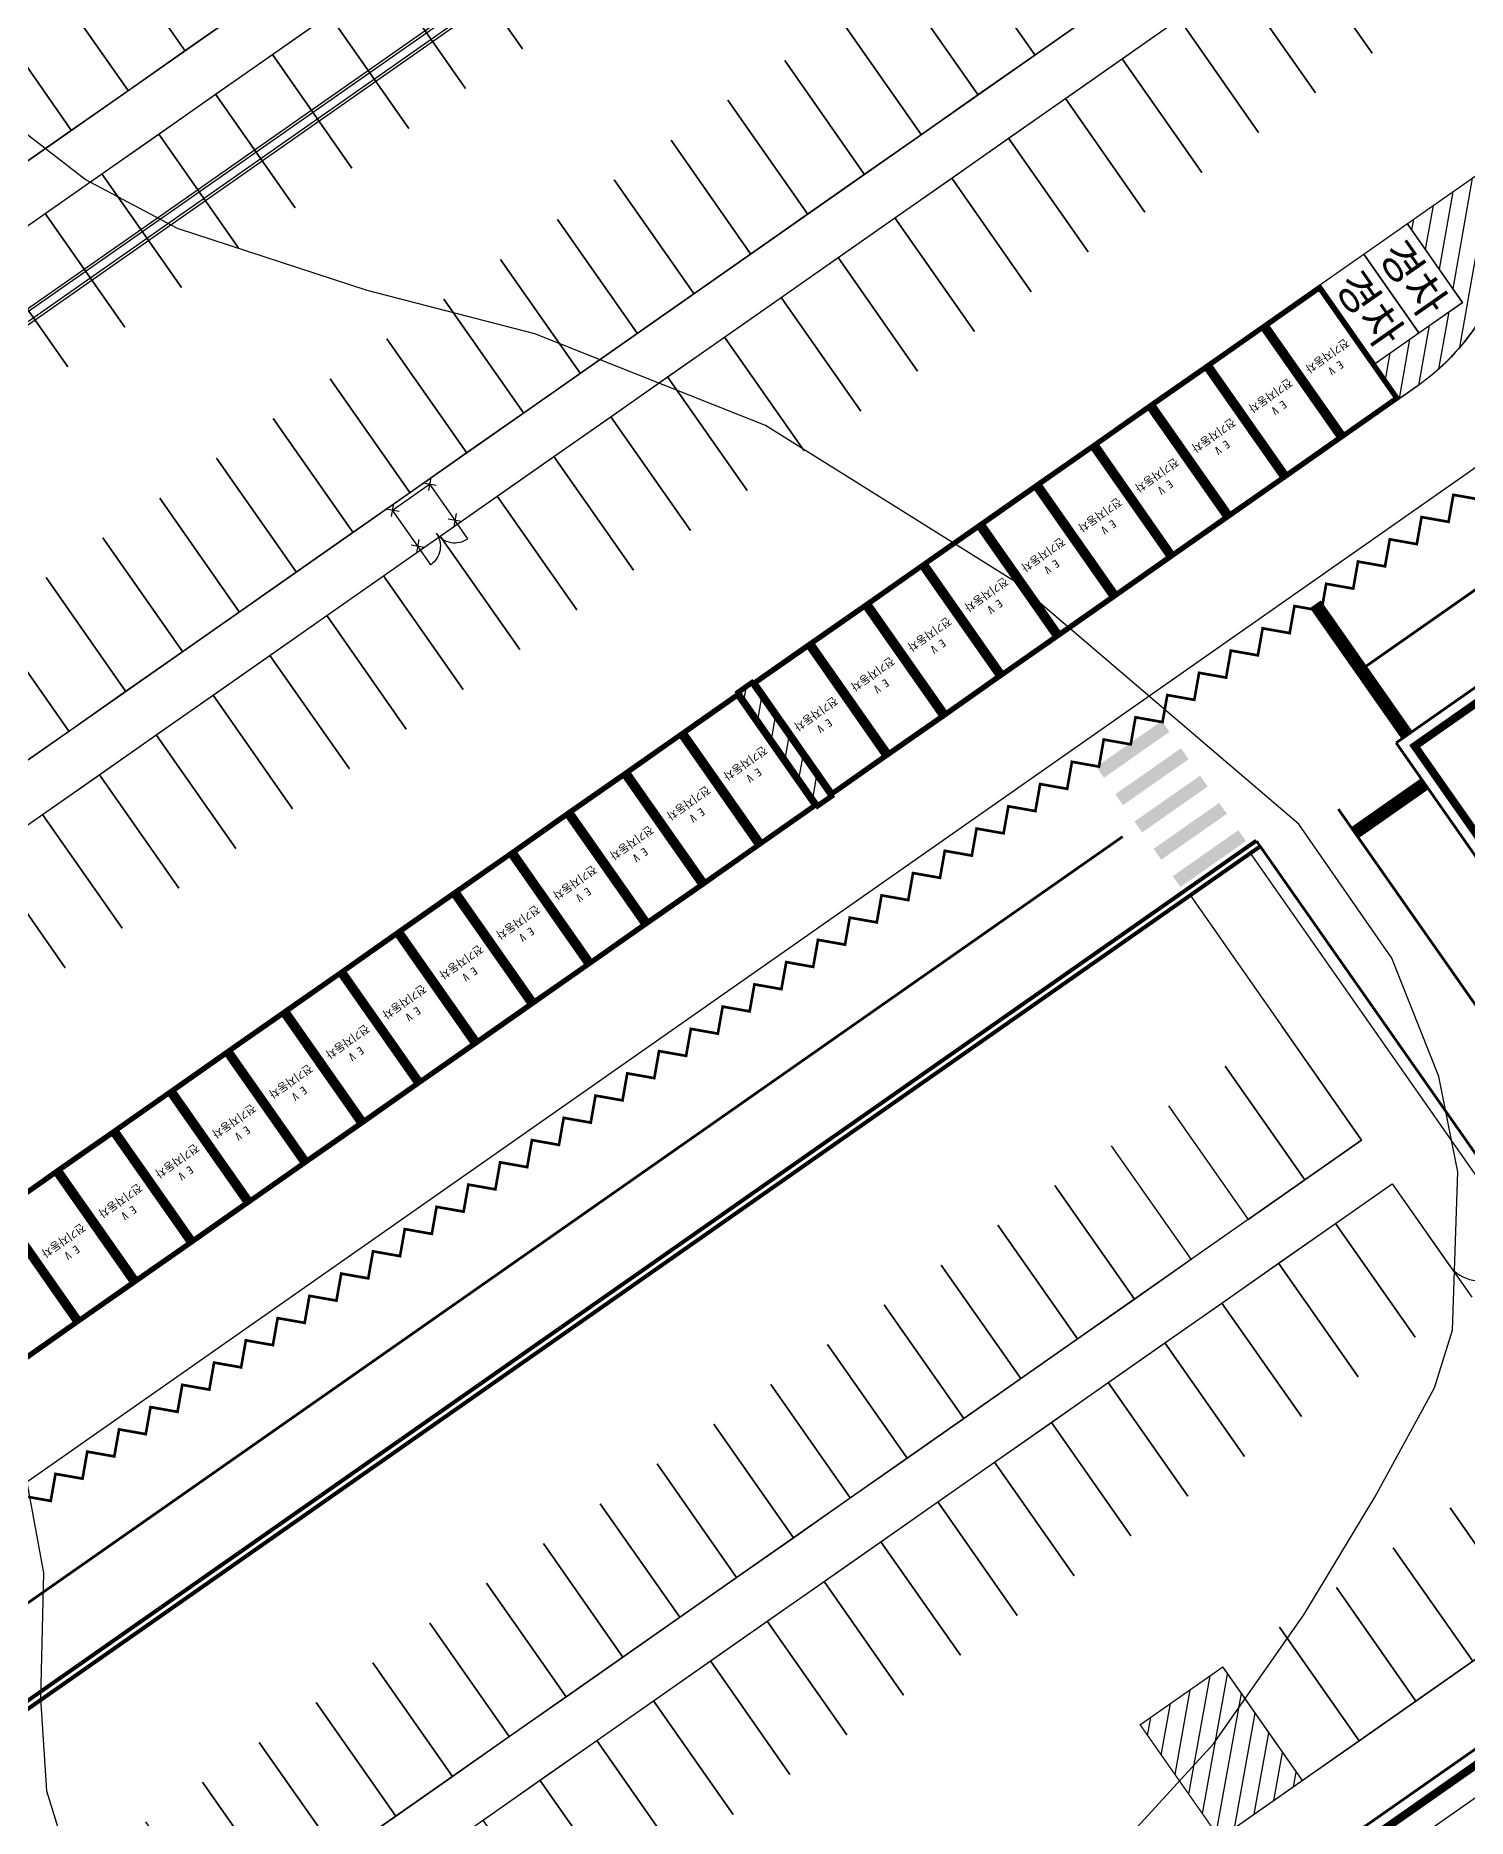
# Model space of a CAD drawing. Header units: millimetres. Extents: x 152904052 to 153933663, y 538271515 to 539240469.
# Drawn here: x 153435995 to 153489656, y 538588560 to 538655400 of the extents above; entities that cross this region are included whole.
import ezdxf
from ezdxf.enums import TextEntityAlignment as Align

# ---------------------------------------------------------------- set-up
doc = ezdxf.new("R2010")
doc.units = ezdxf.units.MM
doc.set_wipeout_variables(frame=1)
for name, color, linetype in [('FENC', 7, 'Continuous'), ('SCHM', 9, 'Continuous'), ('TEXT', 7, 'Continuous')]:
    doc.layers.add(name, color=color, linetype=linetype)
doc.styles.add('IIAC FONT', font='GulimChe.ttf')
pattern_1 = [(80, (122809884.9, 494497989), (-625.352923, 110.266593), [])]

# ---------------------------------------------------------------- blocks, each defined once
blk = doc.blocks.new('MF-2(H2000)')
for points in [[(48447494, 24728615), (48447141, 24728262)], [(48447141, 24728615), (48447494, 24728262)], [(48449194, 24728615), (48448841, 24728262)], [(48448841, 24728615), (48449194, 24728262)], [(48447494, 24726965), (48447141, 24726612)], [(48447141, 24726965), (48447494, 24726612)], [(48449194, 24726965), (48448841, 24726612)], [(48448841, 24726965), (48449194, 24726612)]]:
    blk.add_lwpolyline(points)
at = {"ltscale": 3}
blk.add_lwpolyline([(48447317, 24726788), (48447317, 24726788), (48447317, 24728438), (48449017, 24728438), (48449017, 24726788), (48449017, 24726788)], dxfattribs=at)
at = {"ltscale": 5}
for points in [[(48448167, 24726788, -0.414214), (48447317, 24725938), (48447317, 24726788)], [(48448167, 24726788, 0.414214), (48449017, 24725938), (48449017, 24726788)]]:
    blk.add_lwpolyline(points, format="xyb", dxfattribs=at)

msp = doc.modelspace()

# ---------------------------------------------------------------- hatches: boundary and pattern name
at = {"layer": 'SCHM'}
h = msp.add_hatch(dxfattribs=at)
h.set_pattern_fill('ANSI31', color=256, scale=200, angle=35)
h.set_pattern_definition(pattern_1)
edge = h.paths.add_edge_path()
edge.add_line((153492312.2, 538651779.2), (153487412.9, 538648348.7))
edge.add_line((153487412.9, 538648348.7), (153489477.8, 538645399.7))
edge.add_line((153489477.8, 538645399.7), (153486201.2, 538643105.4))
edge.add_line((153486201.2, 538643105.4), (153486909.9, 538641831.7))
edge.add_line((153486909.9, 538641831.7), (153487118.8, 538641794.9))
edge.add_line((153487118.8, 538641794.9), (153487775.9, 538642255))
edge.add_arc((153482900.5, 538649217.8), 8500, 305, 350.5549)
edge.add_line((153491285.3, 538647822.9), (153491788.6, 538650848.5))
edge.add_arc((153493334.9, 538650591.2), 1567.6, 130.722586, 170.5549, ccw=False)
h = msp.add_hatch(dxfattribs=at)
h.set_pattern_fill('ANSI31', color=256, scale=200, angle=35)
h.set_pattern_definition(pattern_1)
h.paths.add_polyline_path([(153462322.9, 538630780.6), (153462838.3, 538631141.5), (153465820.9, 538626881.9), (153465305.5, 538626521)])
h = msp.add_hatch(dxfattribs=at)
h.set_pattern_fill('ANSI31', color=256, scale=200)
h.set_pattern_definition([(80, (-0.0007, 0.0002), (-625.35292316, 110.2665928), [])])
h.paths.add_polyline_path([(153480487.9, 538594233.3), (153477393.8, 538592066.8), (153480376.4, 538587807.2), (153483470.5, 538589973.7)])

# ---------------------------------------------------------------- linework, layer by layer
for p, q in [((153462344.7, 538663817.8), (153421387.1, 538635139)), ((153462631.5, 538663408.2), (153421673.9, 538634729.4))]:
    msp.add_line(p, q, dxfattribs=at)
at = {"layer": 'SCHM', "ltscale": 10}
for p, q in [((153462402.1, 538663735.9), (153421444.5, 538635057.1)), ((153462574.2, 538663490.2), (153421616.6, 538634811.3))]:
    msp.add_line(p, q, dxfattribs=at)
at = {"layer": 'SCHM'}
for points in [[(153309206.5, 538922882.6), (153362041.8, 538959878.3), (153517431.3, 538737959.2), (153500636.4, 538637005.7), (153497846.8, 538615992.3), (153507779.6, 538601806.8), (153445728.8, 538558358.4)], [(153438608.1, 538659099.9), (153441590.7, 538654840.3), (153443720.5, 538656331.6), (153440737.9, 538660591.2)], [(153454239.6, 538654907.6), (153451257.1, 538659167.2), (153453386.8, 538660658.5), (153456369.4, 538656398.9)], [(153486091.4, 538654748.2), (153483108.8, 538659007.8), (153485238.6, 538660499.1), (153488221.2, 538656239.5)], [(153470459.9, 538658940.5), (153473442.5, 538654680.9), (153475572.3, 538656172.2), (153472589.7, 538660431.8)], [(153452109.9, 538653416.3), (153449127.3, 538657675.9), (153451257.1, 538659167.2), (153454239.6, 538654907.6)], [(153436478.3, 538657608.6), (153439460.9, 538653349), (153441590.7, 538654840.3), (153438608.1, 538659099.9)], [(153468330.1, 538657449.2), (153471312.7, 538653189.6), (153473442.5, 538654680.9), (153470459.9, 538658940.5)], [(153483961.6, 538653256.9), (153480979, 538657516.5), (153483108.8, 538659007.8), (153486091.4, 538654748.2)], [(153434348.5, 538656117.3), (153437331.1, 538651857.7), (153439460.9, 538653349), (153436478.3, 538657608.6)], [(153449980.1, 538651925), (153446997.5, 538656184.6), (153449127.3, 538657675.9), (153452109.9, 538653416.3)], [(153466200.3, 538655957.9), (153469182.9, 538651698.3), (153471312.7, 538653189.6), (153468330.1, 538657449.2)], [(153481831.8, 538651765.6), (153478849.2, 538656025.2), (153480979, 538657516.5), (153483961.6, 538653256.9)], [(153432218.7, 538654626), (153435201.3, 538650366.4), (153437331.1, 538651857.7), (153434348.5, 538656117.3)], [(153447850.3, 538650433.7), (153444867.7, 538654693.3), (153446997.5, 538656184.6), (153449980.1, 538651925)], [(153464070.5, 538654466.6), (153467053.1, 538650207), (153469182.9, 538651698.3), (153466200.3, 538655957.9)], [(153479702, 538650274.3), (153476719.4, 538654533.9), (153478849.2, 538656025.2), (153481831.8, 538651765.6)], [(153445720.5, 538648942.4), (153442737.9, 538653202), (153444867.7, 538654693.3), (153447850.3, 538650433.7)], [(153461940.7, 538652975.3), (153464923.3, 538648715.7), (153467053.1, 538650207), (153464070.5, 538654466.6)], [(153477572.2, 538648783), (153474589.6, 538653042.6), (153476719.4, 538654533.9), (153479702, 538650274.3)], [(153443590.7, 538647451.1), (153440608.1, 538651710.7), (153442737.9, 538653202), (153445720.5, 538648942.4)], [(153459810.9, 538651484), (153462793.5, 538647224.4), (153464923.3, 538648715.7), (153461940.7, 538652975.3)], [(153475442.4, 538647291.7), (153472459.8, 538651551.3), (153474589.6, 538653042.6), (153477572.2, 538648783)], [(153477152.5, 538588096.6), (153480138.5, 538591359.6), (153483524.5, 538596187.6), (153486191.5, 538600603.6), (153488421.5, 538604700.6), (153489101.5, 538606869.6), (153489300.5, 538612797.6), (153488583.5, 538616377.6), (153486829.5, 538620808.6), (153483343.4, 538625841.6), (153472690.4, 538634937.6), (153463348.4, 538640777.5), (153454702.4, 538644220.5), (153448420.4, 538645848.5), (153441316.4, 538648174.5), (153437845.4, 538650010.5), (153434742.4, 538652417.5)], [(153441460.9, 538645959.8), (153438478.3, 538650219.4), (153440608.1, 538651710.7), (153443590.7, 538647451.1)], [(153457681.1, 538649992.7), (153460663.7, 538645733.1), (153462793.5, 538647224.4), (153459810.9, 538651484)], [(153473312.6, 538645800.4), (153470330, 538650060), (153472459.8, 538651551.3), (153475442.4, 538647291.7)], [(153439331.1, 538644468.5), (153436348.5, 538648728.1), (153438478.3, 538650219.4), (153441460.9, 538645959.8)], [(153455551.3, 538648501.4), (153458533.9, 538644241.8), (153460663.7, 538645733.1), (153457681.1, 538649992.7)], [(153471182.8, 538644309.1), (153468200.2, 538648568.7), (153470330, 538650060), (153473312.6, 538645800.4)], [(153437201.3, 538642977.2), (153434218.7, 538647236.8), (153436348.5, 538648728.1), (153439331.1, 538644468.5)], [(153453421.5, 538647010.1), (153456404.1, 538642750.5), (153458533.9, 538644241.8), (153455551.3, 538648501.4)], [(153469053, 538642817.8), (153466070.4, 538647077.4), (153468200.2, 538648568.7), (153471182.8, 538644309.1)], [(153485774.6, 538647201.5), (153487839.5, 538644252.6), (153489477.8, 538645399.7), (153487412.9, 538648348.7)], [(153435071.5, 538641485.9), (153432088.9, 538645745.5), (153434218.7, 538647236.8), (153437201.3, 538642977.2)], [(153484136.3, 538646054.4), (153486201.2, 538643105.4), (153487839.5, 538644252.6), (153485774.6, 538647201.5)], [(153451291.7, 538645518.8), (153454274.3, 538641259.2), (153456404.1, 538642750.5), (153453421.5, 538647010.1)], [(153466923.2, 538641326.5), (153463940.7, 538645586.1), (153466070.4, 538647077.4), (153469053, 538642817.8)], [(153482006.4, 538644563.2), (153484989, 538640303.6), (153487118.8, 538641794.9), (153484136.2, 538646054.5)], [(153449161.9, 538644027.5), (153452144.5, 538639767.9), (153454274.3, 538641259.2), (153451291.7, 538645518.8)], [(153464793.5, 538639835.2), (153461810.9, 538644094.8), (153463940.7, 538645586.1), (153466923.2, 538641326.5)], [(153479876.6, 538643071.9), (153482859.2, 538638812.3), (153484989, 538640303.6), (153482006.4, 538644563.2)], [(153447032.1, 538642536.2), (153450014.7, 538638276.6), (153452144.5, 538639767.9), (153449161.9, 538644027.5)], [(153462663.7, 538638343.9), (153459681.1, 538642603.5), (153461810.9, 538644094.8), (153464793.5, 538639835.2)], [(153444902.3, 538641044.9), (153447884.9, 538636785.3), (153450014.7, 538638276.6), (153447032.1, 538642536.2)], [(153460533.9, 538636852.6), (153457551.3, 538641112.2), (153459681.1, 538642603.5), (153462663.7, 538638343.9)], [(153477746.8, 538641580.6), (153480729.4, 538637321), (153482859.2, 538638812.3), (153479876.6, 538643071.9)], [(153458404.1, 538635361.3), (153455421.5, 538639620.9), (153457551.3, 538641112.2), (153460533.9, 538636852.6)], [(153475617, 538640089.3), (153478599.6, 538635829.7), (153480729.4, 538637321), (153477746.8, 538641580.6)], [(153442772.5, 538639553.6), (153445755.1, 538635294), (153447884.9, 538636785.3), (153444902.3, 538641044.9)], [(153473487.2, 538638598), (153476469.8, 538634338.4), (153478599.6, 538635829.7), (153475617, 538640089.3)], [(153440642.7, 538638062.3), (153443625.3, 538633802.7), (153445755.1, 538635294), (153442772.5, 538639553.6)], [(153456274.3, 538633870), (153453291.7, 538638129.6), (153455421.5, 538639620.9), (153458404.1, 538635361.3)], [(153471357.4, 538637106.7), (153474340, 538632847.1), (153476469.8, 538634338.4), (153473487.2, 538638598)], [(153438512.9, 538636571), (153441495.5, 538632311.4), (153443625.3, 538633802.7), (153440642.7, 538638062.3)], [(153454144.5, 538632378.7), (153451161.9, 538636638.3), (153453291.7, 538638129.6), (153456274.3, 538633870)], [(153469227.7, 538635615.4), (153472210.2, 538631355.8), (153474340, 538632847.1), (153471357.4, 538637106.7)], [(153436383.2, 538635079.7), (153439365.8, 538630820.1), (153441495.5, 538632311.4), (153438512.9, 538636571)], [(153452014.7, 538630887.4), (153449032.1, 538635147), (153451161.9, 538636638.3), (153454144.5, 538632378.7)], [(153434253.4, 538633588.4), (153437236, 538629328.8), (153439365.8, 538630820.1), (153436383.2, 538635079.7)], [(153449884.9, 538629396.1), (153446902.3, 538633655.7), (153449032.1, 538635147), (153452014.7, 538630887.4)], [(153467097.9, 538634124.1), (153470080.5, 538629864.5), (153472210.2, 538631355.8), (153469227.7, 538635615.4)], [(153464968.1, 538632632.8), (153467950.7, 538628373.2), (153470080.5, 538629864.5), (153467097.9, 538634124.1)], [(153432123.6, 538632097.1), (153435106.2, 538627837.5), (153437236, 538629328.8), (153434253.4, 538633588.4)], [(153447755.1, 538627904.8), (153444772.5, 538632164.4), (153446902.3, 538633655.7), (153449884.9, 538629396.1)], [(153462838.3, 538631141.5), (153465820.9, 538626881.9), (153467950.7, 538628373.2), (153464968.1, 538632632.8)], [(153445625.3, 538626413.5), (153442642.7, 538630673.1), (153444772.5, 538632164.4), (153447755.1, 538627904.8)], [(153443495.5, 538624922.2), (153440512.9, 538629181.8), (153442642.7, 538630673.1), (153445625.3, 538626413.5)], [(153460193.1, 538629289.3), (153463175.7, 538625029.7), (153465305.5, 538626521), (153462322.9, 538630780.6)], [(153441365.7, 538623430.9), (153438383.1, 538627690.5), (153440512.9, 538629181.8), (153443495.5, 538624922.2)], [(153458063.3, 538627798), (153461045.9, 538623538.4), (153463175.7, 538625029.7), (153460193.1, 538629289.3)], [(153455933.5, 538626306.7), (153458916.1, 538622047.2), (153461045.9, 538623538.4), (153458063.3, 538627798)], [(153439235.9, 538621939.6), (153436253.3, 538626199.2), (153438383.1, 538627690.5), (153441365.7, 538623430.9)], [(153437106.1, 538620448.3), (153434123.5, 538624707.9), (153436253.3, 538626199.2), (153439235.9, 538621939.6)], [(153453803.7, 538624815.4), (153456786.3, 538620555.9), (153458916.1, 538622047.2), (153455933.5, 538626306.7)], [(153434976.3, 538618957), (153431993.7, 538623216.6), (153434123.5, 538624707.9), (153437106.1, 538620448.3)], [(153451673.9, 538623324.1), (153454656.5, 538619064.6), (153456786.3, 538620555.9), (153453803.7, 538624815.4)], [(153449544.1, 538621832.8), (153452526.7, 538617573.3), (153454656.5, 538619064.6), (153451673.9, 538623324.1)], [(153447414.3, 538620341.5), (153450396.9, 538616082), (153452526.7, 538617573.3), (153449544.1, 538621832.8)], [(153432009.5, 538620939.5), (153436289.5, 538597760.5), (153436175.5, 538593051.5), (153436402.5, 538589589.5), (153437311.5, 538586639.5)], [(153445284.6, 538618850.2), (153448267.2, 538614590.7), (153450396.9, 538616082), (153447414.3, 538620341.5)], [(153443154.8, 538617358.9), (153446137.4, 538613099.4), (153448267.2, 538614590.7), (153445284.6, 538618850.2)], [(153480583.1, 538616762.2), (153483565.7, 538612502.6), (153485695.5, 538613993.9), (153482712.9, 538618253.5)], [(153441025, 538615867.7), (153444007.6, 538611608.1), (153446137.4, 538613099.4), (153443154.8, 538617358.9)], [(153478453.3, 538615270.9), (153481435.9, 538611011.3), (153483565.7, 538612502.6), (153480583.1, 538616762.2)], [(153438895.2, 538614376.4), (153441877.8, 538610116.8), (153444007.6, 538611608.1), (153441025, 538615867.7)], [(153436765.4, 538612885.1), (153439748, 538608625.5), (153441877.8, 538610116.8), (153438895.2, 538614376.4)], [(153474193.7, 538612288.3), (153477176.3, 538608028.7), (153479306.1, 538609520), (153476323.5, 538613779.6)], [(153434635.6, 538611393.8), (153437618.2, 538607134.2), (153439748, 538608625.5), (153436765.4, 538612885.1)], [(153487695.4, 538606604.7), (153484712.8, 538610864.3), (153486842.6, 538612355.6), (153489825.2, 538608096)], [(153472063.9, 538610797), (153475046.5, 538606537.4), (153477176.3, 538608028.7), (153474193.7, 538612288.3)], [(153432505.8, 538609902.5), (153435488.4, 538605642.9), (153437618.2, 538607134.2), (153434635.6, 538611393.8)], [(153469934.1, 538609305.7), (153472916.7, 538605046.1), (153475046.5, 538606537.4), (153472063.9, 538610797)], [(153485565.6, 538605113.4), (153482583, 538609373), (153484712.8, 538610864.3), (153487695.4, 538606604.7)], [(153467804.3, 538607814.4), (153470786.9, 538603554.8), (153472916.7, 538605046.1), (153469934.1, 538609305.7)], [(153483435.8, 538603622.1), (153480453.2, 538607881.7), (153482583, 538609373), (153485565.6, 538605113.4)], [(153465674.5, 538606323.1), (153468657.1, 538602063.5), (153470786.9, 538603554.8), (153467804.3, 538607814.4)], [(153481306, 538602130.8), (153478323.5, 538606390.4), (153480453.2, 538607881.7), (153483435.8, 538603622.1)], [(153479176.3, 538600639.5), (153476193.7, 538604899.1), (153478323.5, 538606390.4), (153481306, 538602130.8)], [(153463544.7, 538604831.8), (153466527.3, 538600572.2), (153468657.1, 538602063.5), (153465674.5, 538606323.1)], [(153461414.9, 538603340.5), (153464397.5, 538599080.9), (153466527.3, 538600572.2), (153463544.7, 538604831.8)], [(153477046.5, 538599148.2), (153474063.9, 538603407.8), (153476193.7, 538604899.1), (153479176.3, 538600639.5)], [(153459285.1, 538601849.2), (153462267.7, 538597589.6), (153464397.5, 538599080.9), (153461414.9, 538603340.5)], [(153474916.7, 538597656.9), (153471934.1, 538601916.5), (153474063.9, 538603407.8), (153477046.5, 538599148.2)], [(153457155.3, 538600357.9), (153460137.9, 538596098.3), (153462267.7, 538597589.6), (153459285.1, 538601849.2)], [(153472786.9, 538596165.6), (153469804.3, 538600425.2), (153471934.1, 538601916.5), (153474916.7, 538597656.9)], [(153489007.1, 538600198.5), (153491989.7, 538595938.9), (153494119.5, 538597430.2), (153491136.9, 538601689.8)], [(153455025.5, 538598866.6), (153458008.1, 538594607), (153460137.9, 538596098.3), (153457155.3, 538600357.9)], [(153470657.1, 538594674.3), (153467674.5, 538598933.9), (153469804.3, 538600425.2), (153472786.9, 538596165.6)], [(153486877.3, 538598707.2), (153489859.9, 538594447.6), (153491989.7, 538595938.9), (153489007.1, 538600198.5)], [(153452895.7, 538597375.3), (153455878.3, 538593115.7), (153458008.1, 538594607), (153455025.5, 538598866.6)], [(153468527.3, 538593183), (153465544.7, 538597442.6), (153467674.5, 538598933.9), (153470657.1, 538594674.3)], [(153484747.5, 538597215.9), (153487730.1, 538592956.3), (153489859.9, 538594447.6), (153486877.3, 538598707.2)], [(153450766, 538595884), (153453748.5, 538591624.4), (153455878.3, 538593115.7), (153452895.7, 538597375.3)], [(153466397.5, 538591691.7), (153463414.9, 538595951.3), (153465544.7, 538597442.6), (153468527.3, 538593183)], [(153482617.7, 538595724.6), (153485600.3, 538591465), (153487730.1, 538592956.3), (153484747.5, 538597215.9)], [(153448636.2, 538594392.7), (153451618.8, 538590133.1), (153453748.5, 538591624.4), (153450766, 538595884)], [(153464267.7, 538590200.4), (153461285.1, 538594460), (153463414.9, 538595951.3), (153466397.5, 538591691.7)], [(153480487.9, 538594233.3), (153483470.5, 538589973.7), (153485600.3, 538591465), (153482617.7, 538595724.6)], [(153446506.4, 538592901.4), (153449489, 538588641.8), (153451618.8, 538590133.1), (153448636.2, 538594392.7)], [(153462137.9, 538588709.1), (153459155.3, 538592968.7), (153461285.1, 538594460), (153464267.7, 538590200.4)], [(153460008.1, 538587217.8), (153457025.5, 538591477.4), (153459155.3, 538592968.7), (153462137.9, 538588709.1)], [(153444376.6, 538591410.1), (153447359.2, 538587150.5), (153449489, 538588641.8), (153446506.4, 538592901.4)], [(153442246.8, 538589918.8), (153445229.4, 538585659.2), (153447359.2, 538587150.5), (153444376.6, 538591410.1)], [(153457878.3, 538585726.5), (153454895.7, 538589986.1), (153457025.5, 538591477.4), (153460008.1, 538587217.8)], [(153440117, 538588427.5), (153443099.6, 538584167.9), (153445229.4, 538585659.2), (153442246.8, 538589918.8)], [(153455748.5, 538584235.2), (153452765.9, 538588494.8), (153454895.7, 538589986.1), (153457878.3, 538585726.5)]]:
    msp.add_lwpolyline(points, dxfattribs=at)
at = {"layer": 'SCHM', "const_width": 300}
msp.add_lwpolyline([(153516377.8, 538737720.2), (153499645.1, 538637137.3), (153487684.3, 538628762.3), (153506386.8, 538602052.4), (153445810.6, 538559636.4), (153427681.5, 538585527.4, 0.4141458), (153426288.9, 538585772.8), (153424446.1, 538584482.4, 0.4142136), (153424200.5, 538583089.7), (153443870.2, 538554998.6, 0.4088796), (153452912.1, 538553398.1), (153485721, 538576279.9), (153508667.6, 538588016.3)], format="xyb", dxfattribs=at)
at = {"layer": 'SCHM', "ltscale": 0.0008}
for points in [[(153500247.5, 538701695.9, -1), (153502960.2, 538701244.7), (153500714.5, 538687745.3, -1), (153498001.7, 538688196.6), (153498698.7, 538692386.2), (153400142, 538623376), (153402278.5, 538620324.7, -1), (153400025.9, 538618747.3), (153394605.6, 538626488.3, -1), (153396858.2, 538628065.6), (153398994.8, 538625014.3), (153499158.4, 538695149.6)], [(153496009.3, 538676219.7, -1), (153498722, 538675768.4), (153496485, 538662321.6, -1), (153493772.3, 538662772.8), (153494469.3, 538666962.4), (153410695.8, 538608303.6), (153412832.3, 538605252.3, -1), (153410579.7, 538603674.9), (153405159.4, 538611415.9, -1), (153407412, 538612993.2), (153409548.6, 538609941.9), (153494929, 538669725.9)], [(153481524.1, 538624745.8), (153479271.4, 538623168.4), (153485695.5, 538613993.9), (153440969.8, 538582676.6), (153438833.2, 538585728, 1), (153436580.5, 538584150.6), (153442000.8, 538576409.7, 1), (153444253.5, 538577987), (153442116.9, 538581038.3), (153486842.6, 538612355.6), (153488979.2, 538609304.3, 1), (153491231.9, 538610881.6)]]:
    msp.add_lwpolyline(points, format="xyb", close=True, dxfattribs=at)
for points in [[(153424303.7, 538593233.4), (153490155.2, 538639343.1, 0.2014306), (153493561.4, 538644747.3), (153494501.3, 538650397.2, 0.9806279), (153491788.6, 538650848.5), (153491285.3, 538647822.9, -0.2014306), (153487775.9, 538642255), (153422215.4, 538596349.1, -0.4142136), (153418658.8, 538596931.2), (153417965.9, 538597920.8, 1), (153415713.2, 538596343.5), (153416987.6, 538594523.4, 0.4093917), (153424306.1, 538593235)], [(153481953.7, 538585554.5), (153504338.9, 538601228.8), (153502761.5, 538603481.5), (153498502, 538600498.9), (153496365.4, 538603550.2, 1), (153494112.7, 538601972.9), (153496249.3, 538598921.5), (153480376.4, 538587807.2)]]:
    msp.add_lwpolyline(points, format="xyb", dxfattribs=at)
at = {"layer": 'SCHM', "const_width": 50}
msp.add_lwpolyline([(153492312.2, 538651779.2), (153487412.9, 538648348.7), (153489477.8, 538645399.7), (153486201.2, 538643105.4), (153487118.8, 538641794.9), (153487775.9, 538642255, 0.2014306), (153491285.3, 538647822.9), (153491788.6, 538650848.5, -0.1755727)], format="xyb", close=True, dxfattribs=at)
at = {"layer": 'SCHM'}
for points, const_width in [([(153487839.5, 538644252.6), (153489477.8, 538645399.7), (153487412.9, 538648348.7), (153485774.6, 538647201.5)], 50), ([(153486201.2, 538643105.4), (153487839.5, 538644252.6), (153485774.6, 538647201.5), (153484136.3, 538646054.4)], 50), ([(153485007.4, 538640408), (153487014.4, 538641813.3), (153484117.8, 538645950), (153482110.9, 538644544.8)], 150), ([(153482877.6, 538638916.7), (153484884.6, 538640322), (153481988, 538644458.7), (153479981.1, 538643053.5)], 150), ([(153480747.8, 538637425.4), (153482754.8, 538638830.7), (153479858.2, 538642967.4), (153477851.3, 538641562.2)], 150), ([(153478618.1, 538635934.1), (153480625, 538637339.4), (153477728.4, 538641476.1), (153475721.5, 538640070.9)], 150), ([(153476488.3, 538634442.8), (153478495.2, 538635848.1), (153475598.6, 538639984.8), (153473591.7, 538638579.6)], 150), ([(153474358.5, 538632951.5), (153476365.4, 538634356.8), (153473468.8, 538638493.5), (153471461.9, 538637088.3)], 150), ([(153472228.7, 538631460.3), (153474235.6, 538632865.5), (153471339, 538637002.2), (153469332.1, 538635597)], 150), ([(153470098.9, 538629969), (153472105.8, 538631374.2), (153469209.2, 538635510.9), (153467202.3, 538634105.7)], 150), ([(153467969.1, 538628477.7), (153469976, 538629882.9), (153467079.4, 538634019.6), (153465072.5, 538632614.4)], 150), ([(153465839.3, 538626986.4), (153467846.2, 538628391.6), (153464949.6, 538632528.3), (153462942.7, 538631123.1)], 150), ([(153462322.9, 538630780.6), (153462838.3, 538631141.5), (153465820.9, 538626881.9), (153465305.5, 538626521)], 200), ([(153463194.1, 538625134.2), (153465201.1, 538626539.5), (153462304.5, 538630676.2), (153460297.6, 538629270.9)], 150), ([(153461064.3, 538623642.9), (153463071.3, 538625048.2), (153460174.7, 538629184.9), (153458167.8, 538627779.6)], 150), ([(153458934.5, 538622151.6), (153460941.5, 538623556.9), (153458044.9, 538627693.6), (153456038, 538626288.3)], 150), ([(153456804.8, 538620660.3), (153458811.7, 538622065.6), (153455915.1, 538626202.3), (153453908.2, 538624797)], 150), ([(153454675, 538619169), (153456681.9, 538620574.3), (153453785.3, 538624711), (153451778.4, 538623305.7)], 150), ([(153452545.2, 538617677.7), (153454552.1, 538619083), (153451655.5, 538623219.7), (153449648.6, 538621814.4)], 150), ([(153450415.4, 538616186.4), (153452422.3, 538617591.7), (153449525.7, 538621728.4), (153447518.8, 538620323.1)], 150), ([(153448285.6, 538614695.1), (153450292.5, 538616100.4), (153447395.9, 538620237.1), (153445389, 538618831.8)], 150), ([(153446155.8, 538613203.8), (153448162.7, 538614609.1), (153445266.1, 538618745.8), (153443259.2, 538617340.5)], 150), ([(153444026, 538611712.5), (153446032.9, 538613117.8), (153443136.3, 538617254.5), (153441129.4, 538615849.2)], 150), ([(153441896.2, 538610221.2), (153443903.1, 538611626.5), (153441006.5, 538615763.2), (153438999.6, 538614357.9)], 150), ([(153439766.4, 538608729.9), (153441773.3, 538610135.2), (153438876.7, 538614271.9), (153436869.8, 538612866.6)], 150), ([(153437636.6, 538607238.6), (153439643.5, 538608643.9), (153436747, 538612780.6), (153434740, 538611375.3)], 150), ([(153435506.8, 538605747.3), (153437513.7, 538607152.6), (153434617.2, 538611289.3), (153432610.2, 538609884)], 150), ([(153480487.9, 538594233.3), (153477393.8, 538592066.8), (153480376.4, 538587807.2), (153483470.5, 538589973.7)], 50)]:
    msp.add_lwpolyline(points, close=True, dxfattribs=dict(at, const_width=const_width))
for points in [[(153484989, 538640303.6), (153487118.8, 538641794.9), (153484136.2, 538646054.5), (153482006.4, 538644563.2)], [(153485025.9, 538640512.5), (153486909.9, 538641831.7), (153484099.4, 538645845.6), (153482215.3, 538644526.3)], [(153482859.2, 538638812.3), (153484989, 538640303.6), (153482006.4, 538644563.2), (153479876.6, 538643071.9)], [(153482896.1, 538639021.2), (153484780.1, 538640340.4), (153481969.6, 538644354.3), (153480085.5, 538643035)], [(153480729.4, 538637321), (153482859.2, 538638812.3), (153479876.6, 538643071.9), (153477746.8, 538641580.6)], [(153480766.3, 538637529.9), (153482650.3, 538638849.1), (153479839.8, 538642863), (153477955.7, 538641543.7)], [(153478599.6, 538635829.7), (153480729.4, 538637321), (153477746.8, 538641580.6), (153475617, 538640089.3)], [(153478636.5, 538636038.6), (153480520.5, 538637357.8), (153477710, 538641371.7), (153475825.9, 538640052.4)], [(153476469.8, 538634338.4), (153478599.6, 538635829.7), (153475617, 538640089.3), (153473487.2, 538638598)], [(153476506.7, 538634547.3), (153478390.7, 538635866.5), (153475580.2, 538639880.4), (153473696.2, 538638561.1)], [(153474340, 538632847.1), (153476469.8, 538634338.4), (153473487.2, 538638598), (153471357.4, 538637106.7)], [(153474376.9, 538633056), (153476260.9, 538634375.2), (153473450.4, 538638389.1), (153471566.4, 538637069.8)], [(153472210.2, 538631355.8), (153474340, 538632847.1), (153471357.4, 538637106.7), (153469227.7, 538635615.4)], [(153472247.1, 538631564.7), (153474131.1, 538632883.9), (153471320.6, 538636897.8), (153469436.6, 538635578.5)], [(153470080.5, 538629864.5), (153472210.2, 538631355.8), (153469227.7, 538635615.4), (153467097.9, 538634124.1)], [(153470117.3, 538630073.4), (153472001.3, 538631392.6), (153469190.8, 538635406.5), (153467306.8, 538634087.3)], [(153467950.7, 538628373.2), (153470080.5, 538629864.5), (153467097.9, 538634124.1), (153464968.1, 538632632.8)], [(153467987.5, 538628582.1), (153469871.5, 538629901.3), (153467061, 538633915.2), (153465177, 538632596)], [(153465820.9, 538626881.9), (153467950.7, 538628373.2), (153464968.1, 538632632.8), (153462838.3, 538631141.5)], [(153465857.7, 538627090.8), (153467741.7, 538628410), (153464931.2, 538632423.9), (153463047.2, 538631104.7)], [(153463175.7, 538625029.7), (153465305.5, 538626521), (153462322.9, 538630780.6), (153460193.1, 538629289.3)], [(153463212.6, 538625238.7), (153465096.6, 538626557.9), (153462286.1, 538630571.7), (153460402, 538629252.5)], [(153461045.9, 538623538.4), (153463175.7, 538625029.7), (153460193.1, 538629289.3), (153458063.3, 538627798)], [(153461082.8, 538623747.4), (153462966.8, 538625066.6), (153460156.3, 538629080.4), (153458272.2, 538627761.2)], [(153458916.1, 538622047.2), (153461045.9, 538623538.4), (153458063.3, 538627798), (153455933.5, 538626306.7)], [(153458953, 538622256.1), (153460837, 538623575.3), (153458026.5, 538627589.1), (153456142.4, 538626269.9)], [(153456786.3, 538620555.9), (153458916.1, 538622047.2), (153455933.5, 538626306.7), (153453803.7, 538624815.4)], [(153456823.2, 538620764.8), (153458707.2, 538622084), (153455896.7, 538626097.8), (153454012.6, 538624778.6)], [(153454656.5, 538619064.6), (153456786.3, 538620555.9), (153453803.7, 538624815.4), (153451673.9, 538623324.1)], [(153454693.4, 538619273.5), (153456577.4, 538620592.7), (153453766.9, 538624606.5), (153451882.8, 538623287.3)], [(153452526.7, 538617573.3), (153454656.5, 538619064.6), (153451673.9, 538623324.1), (153449544.1, 538621832.8)], [(153452563.6, 538617782.2), (153454447.6, 538619101.4), (153451637.1, 538623115.2), (153449753.1, 538621796)], [(153450396.9, 538616082), (153452526.7, 538617573.3), (153449544.1, 538621832.8), (153447414.3, 538620341.5)], [(153450433.8, 538616290.9), (153452317.8, 538617610.1), (153449507.3, 538621623.9), (153447623.3, 538620304.7)], [(153448267.2, 538614590.7), (153450396.9, 538616082), (153447414.3, 538620341.5), (153445284.6, 538618850.2)], [(153448304, 538614799.6), (153450188, 538616118.8), (153447377.5, 538620132.6), (153445493.5, 538618813.4)], [(153446137.4, 538613099.4), (153448267.2, 538614590.7), (153445284.6, 538618850.2), (153443154.8, 538617358.9)], [(153446174.2, 538613308.3), (153448058.2, 538614627.5), (153445247.7, 538618641.3), (153443363.7, 538617322.1)], [(153444007.6, 538611608.1), (153446137.4, 538613099.4), (153443154.8, 538617358.9), (153441025, 538615867.7)], [(153444044.4, 538611817), (153445928.4, 538613136.2), (153443117.9, 538617150), (153441233.9, 538615830.8)], [(153441877.8, 538610116.8), (153444007.6, 538611608.1), (153441025, 538615867.7), (153438895.2, 538614376.4)], [(153441914.6, 538610325.7), (153443798.7, 538611644.9), (153440988.1, 538615658.7), (153439104.1, 538614339.5)], [(153439748, 538608625.5), (153441877.8, 538610116.8), (153438895.2, 538614376.4), (153436765.4, 538612885.1)], [(153439784.8, 538608834.4), (153441668.9, 538610153.6), (153438858.3, 538614167.4), (153436974.3, 538612848.2)], [(153437618.2, 538607134.2), (153439748, 538608625.5), (153436765.4, 538612885.1), (153434635.6, 538611393.8)], [(153437655, 538607343.1), (153439539.1, 538608662.3), (153436728.5, 538612676.1), (153434844.5, 538611356.9)], [(153435488.4, 538605642.9), (153437618.2, 538607134.2), (153434635.6, 538611393.8), (153432505.8, 538609902.5)], [(153435525.2, 538605851.8), (153437409.3, 538607171), (153434598.7, 538611184.8), (153432714.7, 538609865.6)]]:
    msp.add_lwpolyline(points, close=True, dxfattribs=at)
at = {"layer": 'SCHM', "ltscale": 0.005}
msp.add_lwpolyline([(153435546.6, 538600640.8, 100, 100, 0), (153436559.3, 538600462.2, 100, 100, 0), (153436737.9, 538601475, 100, 100, 0), (153437750.7, 538601296.4, 100, 100, 0), (153437929.3, 538602309.2, 100, 100, 0), (153438942, 538602130.6, 100, 100, 0), (153439120.6, 538603143.3, 100, 100, 0), (153440120.9, 538602967, 100, 100, 0), (153440299.5, 538603979.7, 100, 100, 0), (153441312.2, 538603801.2, 100, 100, 0), (153441490.8, 538604813.9, 100, 100, 0), (153442503.6, 538604635.4, 100, 100, 0), (153442682.2, 538605648.1, 100, 100, 0), (153443694.9, 538605469.5, 100, 100, 0), (153443873.5, 538606482.3, 100, 100, 0), (153444886.3, 538606303.7, 100, 100, 0), (153445064.9, 538607316.5, 100, 100, 0), (153446077.6, 538607137.9, 100, 100, 0), (153446256.2, 538608150.7, 100, 100, 0), (153447269, 538607972.1, 100, 100, 0), (153447447.6, 538608984.9, 100, 100, 0), (153448460.3, 538608806.3, 100, 100, 0), (153448638.9, 538609819.1, 100, 100, 0), (153449651.7, 538609640.5, 100, 100, 0), (153449830.3, 538610653.3, 100, 100, 0), (153450843, 538610474.7, 100, 100, 0), (153451021.6, 538611487.5, 100, 100, 0), (153452034.4, 538611308.9, 100, 100, 0), (153452213, 538612321.7, 100, 100, 0), (153453225.7, 538612143.1, 100, 100, 0), (153453404.3, 538613155.8, 100, 100, 0), (153454417.1, 538612977.3, 100, 100, 0), (153454595.7, 538613990, 100, 100, 0), (153455608.4, 538613811.5, 100, 100, 0), (153455787, 538614824.2, 100, 100, 0), (153456799.8, 538614645.7, 100, 100, 0), (153456978.4, 538615658.4, 100, 100, 0), (153457991.1, 538615479.8, 100, 100, 0), (153458169.7, 538616492.6, 100, 100, 0), (153459182.5, 538616314, 100, 100, 0), (153459361.1, 538617326.8, 100, 100, 0), (153460373.8, 538617148.2, 100, 100, 0), (153460552.4, 538618161, 100, 100, 0), (153461565.2, 538617982.4, 100, 100, 0), (153461743.8, 538618995.2, 100, 100, 0), (153462756.5, 538618816.6, 100, 100, 0), (153462935.1, 538619829.4, 100, 100, 0), (153463947.9, 538619650.8, 100, 100, 0), (153464126.5, 538620663.6, 100, 100, 0), (153465139.2, 538620485, 100, 100, 0), (153465317.8, 538621497.8, 100, 100, 0), (153466330.6, 538621319.2, 100, 100, 0), (153466509.1, 538622332, 100, 100, 0), (153467521.9, 538622153.4, 100, 100, 0), (153467700.5, 538623166.1, 100, 100, 0), (153468700.8, 538622989.8, 100, 100, 0), (153468879.4, 538624002.5, 100, 100, 0), (153469892.1, 538623824, 100, 100, 0), (153470070.7, 538624836.7, 100, 100, 0), (153471083.5, 538624658.1, 100, 100, 0), (153471262, 538625670.9, 100, 100, 0), (153472274.8, 538625492.3, 100, 100, 0), (153472453.4, 538626505.1, 100, 100, 0), (153473466.2, 538626326.5, 100, 100, 0), (153473644.7, 538627339.3, 100, 100, 0), (153474657.5, 538627160.7, 100, 100, 0), (153474836.1, 538628173.5, 100, 100, 0), (153475848.9, 538627994.9, 100, 100, 0), (153476027.4, 538629007.7, 100, 100, 0), (153477040.2, 538628829.1, 100, 100, 0), (153477218.8, 538629841.9, 100, 100, 0), (153478231.6, 538629663.3, 100, 100, 0), (153478410.1, 538630676.1, 100, 100, 0), (153479422.9, 538630497.5, 100, 100, 0), (153479601.5, 538631510.3, 100, 100, 0), (153480614.3, 538631331.7, 100, 100, 0), (153480792.8, 538632344.5, 100, 100, 0), (153481805.6, 538632165.9, 100, 100, 0), (153481984.2, 538633178.6, 100, 100, 0), (153482997, 538633000.1, 100, 100, 0), (153483175.5, 538634012.8, 100, 100, 0), (153484188.3, 538633834.3, 100, 100, 0), (153484366.9, 538634847, 100, 100, 0), (153485379.7, 538634668.4, 100, 100, 0), (153485558.2, 538635681.2, 100, 100, 0), (153486571, 538635502.6, 100, 100, 0), (153486749.6, 538636515.4, 100, 100, 0), (153487762.4, 538636336.8, 100, 100, 0), (153487940.9, 538637349.6, 100, 100, 0), (153488953.7, 538637171, 100, 100, 0), (153489132.3, 538638183.8, 100, 100, 0), (153490145, 538638005.2, 100, 100, 0)], format="xyseb", dxfattribs=at)
at = {"layer": 'SCHM'}
for points, const_width in [([(153499186.3, 538637426.5), (153486988, 538628885.1)], 100), ([(153487401.5, 538629166.3), (153483960, 538634081.2)], 500), ([(153498536.4, 538612392.3), (153486988, 538628885.1)], 100), ([(153485441.2, 538625515.2), (153488062.4, 538627350.6)], 500), ([(153484819.2, 538626403.5), (153494379.4, 538612750)], 100), ([(153481745.4, 538625214.2), (153422930.6, 538584031.7)], 150), ([(153481892.7, 538625003.9), (153427378.1, 538586832.4)], 150), ([(153491743.4, 538610935.7), (153481749.3, 538625208.7)], 100), ([(153445933.3, 538560332.8), (153505690.5, 538602175.2), (153498536.4, 538612392.3)], 100)]:
    msp.add_lwpolyline(points, dxfattribs=dict(at, const_width=const_width))
at = {"layer": 'SCHM', "ltscale": 0.3, "const_width": 100, "flags": 128}
for points in [[(153492306.2, 538636271.3), (153485676.8, 538631629.4)], [(153476736.5, 538625369.3), (153438175.8, 538598368.8)]]:
    msp.add_lwpolyline(points, dxfattribs=at)
at = {"layer": 'SCHM', "ltscale": 0.005, "const_width": 100}
msp.add_lwpolyline([(153438175.8, 538598368.8), (153419079.9, 538584997.7)], dxfattribs=at)
at = {"layer": 'SCHM'}
for points in [[(153476034.2, 538627573.7), (153478491.7, 538629294.5), (153475747.4, 538627983.3), (153478204.9, 538629704)], [(153476751.2, 538626549.8), (153479208.6, 538628270.5), (153476464.4, 538626959.4), (153478921.8, 538628680.1)], [(153477468.1, 538625525.8), (153479925.6, 538627246.6), (153477181.3, 538625935.4), (153479638.8, 538627656.2)], [(153478185.1, 538624501.9), (153480642.6, 538626222.6), (153477898.3, 538624911.5), (153480355.8, 538626632.2)], [(153478902.1, 538623478), (153481359.5, 538625198.7), (153478615.3, 538623887.5), (153481072.7, 538625608.3)]]:
    msp.add_solid(points, dxfattribs=at)

# ---------------------------------------------------------------- block references
at = {"layer": 'FENC', "rotation": 35.00000000244937}
msp.add_blockref('MF-2(H2000)', (127947298.8, 490593021.9), dxfattribs=at)

# ---------------------------------------------------------------- texts
at = {"layer": 'SCHM', "style": 'IIAC FONT'}
for s, height, rotation, p in [('경차', 1200, 305.000001, (153487626.2, 538646300.6)), ('경차', 1200, 305.000001, (153485987.9, 538645153.5)), ('전기자동차', 300, 214.999999, (153484407.9, 538643400)), ('E V', 300, 214.999999, (153484728.6, 538642942)), ('전기자동차', 300, 214.999999, (153482278.1, 538641908.7)), ('E V', 300, 214.999999, (153482598.8, 538641450.7)), ('전기자동차', 300, 214.999999, (153480148.3, 538640417.4)), ('E V', 300, 214.999999, (153480469, 538639959.4)), ('전기자동차', 300, 214.999999, (153478018.5, 538638926.1)), ('E V', 300, 214.999999, (153478339.2, 538638468.1)), ('전기자동차', 300, 214.999999, (153475888.7, 538637434.8)), ('E V', 300, 214.999999, (153476209.4, 538636976.8)), ('전기자동차', 300, 214.999999, (153473758.9, 538635943.5)), ('E V', 300, 214.999999, (153474079.6, 538635485.5)), ('전기자동차', 300, 214.999999, (153471629.1, 538634452.2)), ('E V', 300, 214.999999, (153471949.8, 538633994.2)), ('전기자동차', 300, 214.999999, (153469499.3, 538632960.9)), ('E V', 300, 214.999999, (153469820, 538632502.9)), ('전기자동차', 300, 214.999999, (153467370.5, 538631468.3)), ('E V', 300, 214.999999, (153467691.1, 538631010.3)), ('전기자동차', 300, 214.999999, (153465240.7, 538629977)), ('E V', 300, 214.999999, (153465561.3, 538629519)), ('전기자동차', 300, 214.999999, (153462595.5, 538628124.8)), ('E V', 300, 214.999999, (153462916.2, 538627666.9)), ('전기자동차', 300, 214.999999, (153460465.7, 538626633.5)), ('E V', 300, 214.999999, (153460786.4, 538626175.6)), ('전기자동차', 300, 214.999999, (153458335.9, 538625142.2)), ('E V', 300, 214.999999, (153458656.6, 538624684.3)), ('전기자동차', 300, 214.999999, (153456206.1, 538623650.9)), ('E V', 300, 214.999999, (153456526.8, 538623193)), ('전기자동차', 300, 214.999999, (153454076.3, 538622159.6)), ('E V', 300, 214.999999, (153454397, 538621701.7)), ('전기자동차', 300, 214.999999, (153451946.6, 538620668.3)), ('E V', 300, 214.999999, (153452267.2, 538620210.4)), ('전기자동차', 300, 214.999999, (153449816.8, 538619177)), ('E V', 300, 214.999999, (153450137.4, 538618719.1)), ('전기자동차', 300, 214.999999, (153447687, 538617685.7)), ('E V', 300, 214.999999, (153448007.6, 538617227.8)), ('전기자동차', 300, 214.999999, (153445557.2, 538616194.4)), ('E V', 300, 214.999999, (153445877.8, 538615736.5)), ('전기자동차', 300, 214.999999, (153443427.4, 538614703.1)), ('E V', 300, 214.999999, (153443748, 538614245.2)), ('전기자동차', 300, 214.999999, (153441297.6, 538613211.8)), ('E V', 300, 214.999999, (153441618.2, 538612753.9)), ('전기자동차', 300, 214.999999, (153439167.8, 538611720.5)), ('E V', 300, 214.999999, (153439488.5, 538611262.6)), ('전기자동차', 300, 214.999999, (153437038, 538610229.2)), ('E V', 300, 214.999999, (153437358.7, 538609771.3))]:
    msp.add_text(s, height=height, rotation=rotation, dxfattribs=at).set_placement(p, align=Align.MIDDLE_CENTER)

# ---------------------------------------------------------------- next in the draw order: wipeouts: each hides what was drawn before it
at = {"color": 1}
msp.add_wipeout([(153495700.8, 538573047), (153530105.2, 538597137.2), (153523222.3, 538606967.1), (153488817.9, 538582876.9)], dxfattribs=at).dxf.layer = 'TEXT'

doc.saveas('drawing.dxf')
